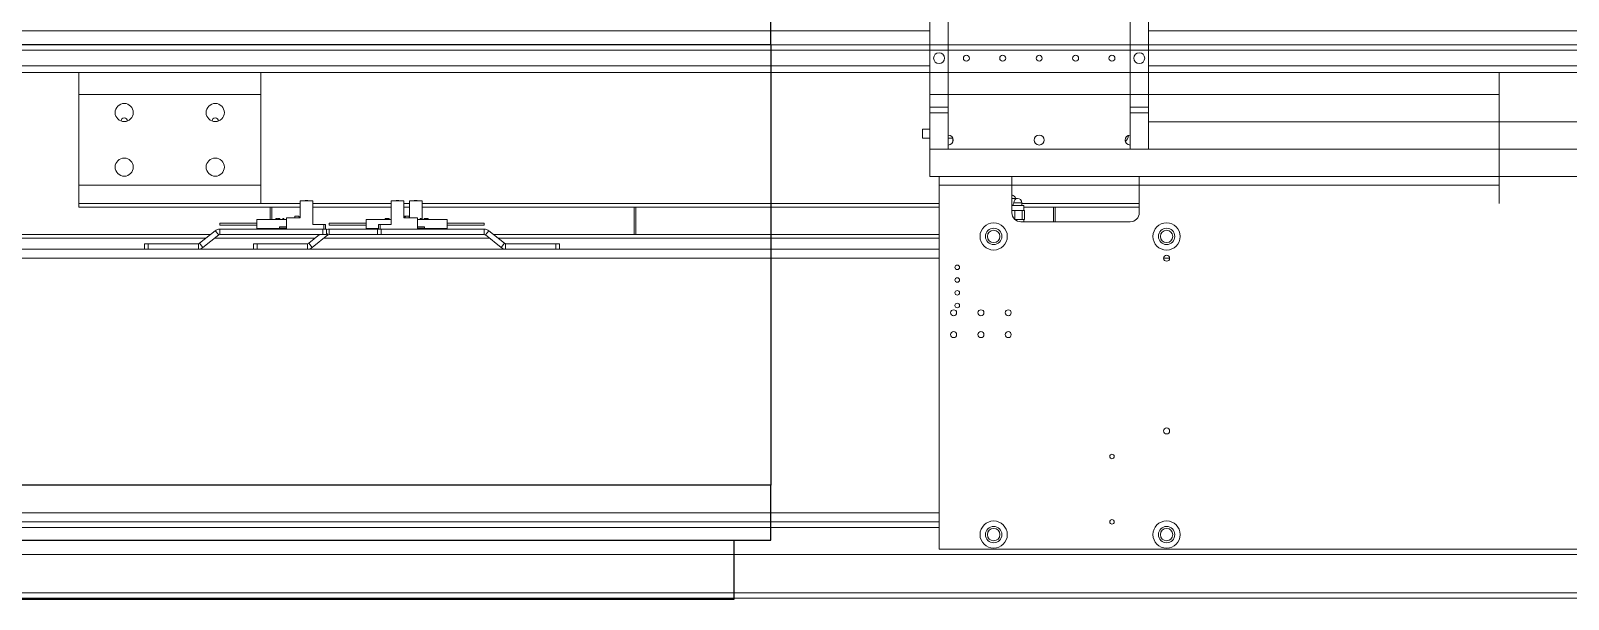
# Model space of a CAD drawing. Extents: x 500 to 100500, y -14500 to 21140.
# Drawn here: x 6410 to 7255, y -2692 to -2379 of the extents above; entities that cross this region are included whole.
import ezdxf

# ---------------------------------------------------------------- set-up
doc = ezdxf.new("R2010")
doc.units = 0
doc.linetypes.add('SLD-Solid', pattern=[0])
doc.layers.get('0').update_dxf_attribs({"linetype": 'CONTINUOUS'})
doc.layers.add('D', color=7, linetype='CONTINUOUS')
doc.layers.add('MODEL', color=7, linetype='SLD-Solid', lineweight=15)

# ---------------------------------------------------------------- blocks, each defined once
blk = doc.blocks.new('KZXCVASDF123')
at = {"color": 7, "linetype": 'Continuous', "lineweight": 18}
for p, q in [((-58754.07, -66506.67, 21.36), (-56215.07, -66506.67, 21.36)), ((-58754.07, -66509.67, 21.36), (-56215.07, -66509.67, 21.36))]:
    blk.add_line(p, q, dxfattribs=at)
blk = doc.blocks.new('KASDADS')
at = {"layer": 'MODEL', "color": 4}
for p, q in [((-52962.52, -66206.89, 21.36), (-52962.52, -66328.89, 21.36)), ((-52952.52, -66206.89, 21.36), (-52952.52, -66328.89, 21.36)), ((-52852.52, -66206.89, 21.36), (-52852.52, -66328.89, 21.36)), ((-52842.52, -66206.89, 21.36), (-52842.52, -66328.89, 21.36)), ((-52962.52, -66286.79, 21.36), (-53513.87, -66286.79, 21.36)), ((-52842.52, -66286.79, 21.36), (-51722.52, -66286.79, 21.36)), ((-52962.52, -66306.05, 21.36), (-53518.87, -66306.05, 21.36)), ((-53430.16, -66309.79, 21.36), (-53518.87, -66309.79, 21.36)), ((-53430.16, -66309.79, 21.36), (-53430.16, -66321.79, 21.36)), ((-53330.16, -66309.79, 21.36), (-53430.16, -66309.79, 21.36)), ((-53330.16, -66309.79, 21.36), (-53330.16, -66321.79, 21.36)), ((-52649.86, -66309.79, 21.36), (-53330.16, -66309.79, 21.36)), ((-52962.52, -66309.79, 21.36), (-52649.86, -66309.79, 21.36)), ((-52842.52, -66306.05, 21.36), (-51722.52, -66306.05, 21.36)), ((-52842.52, -66309.79, 21.36), (-52299.86, -66309.79, 21.36)), ((-52649.86, -66309.79, 21.36), (-52649.86, -66321.79, 21.36)), ((-53330.16, -66321.79, 21.36), (-53430.16, -66321.79, 21.36)), ((-53430.16, -66321.79, 21.36), (-53430.16, -66371.79, 21.36)), ((-53330.16, -66321.79, 21.36), (-53330.16, -66371.79, 21.36)), ((-52962.52, -66321.79, 21.36), (-52649.86, -66321.79, 21.36)), ((-52649.86, -66321.79, 21.36), (-52649.86, -66371.79, 21.36)), ((-52962.52, -66328.89, 21.36), (-52952.52, -66328.89, 21.36)), ((-52962.52, -66331.89, 21.36), (-52962.52, -66328.89, 21.36)), ((-52952.52, -66328.89, 21.36), (-52952.52, -66331.89, 21.36)), ((-52852.52, -66328.89, 21.36), (-52842.52, -66328.89, 21.36)), ((-52852.52, -66331.89, 21.36), (-52852.52, -66328.89, 21.36)), ((-52842.52, -66328.89, 21.36), (-52842.52, -66331.89, 21.36)), ((-52952.52, -66331.89, 21.36), (-52962.52, -66331.89, 21.36)), ((-52962.52, -66351.89, 21.36), (-52962.52, -66331.89, 21.36)), ((-52952.52, -66351.89, 21.36), (-52952.52, -66331.89, 21.36)), ((-52842.52, -66331.89, 21.36), (-52852.52, -66331.89, 21.36)), ((-52852.52, -66351.89, 21.36), (-52852.52, -66331.89, 21.36)), ((-52842.52, -66351.89, 21.36), (-52842.52, -66331.89, 21.36)), ((-52402.52, -66336.89, 21.36), (-52842.52, -66336.89, 21.36)), ((-52962.52, -66340.84, 21.36), (-52966.58, -66340.84, 21.36)), ((-52966.58, -66340.84, 21.36), (-52966.58, -66345.84, 21.36)), ((-52966.58, -66345.84, 21.36), (-52962.52, -66345.84, 21.36)), ((-52952.52, -66345.84, 21.36), (-52949.97, -66345.84, 21.36)), ((-52949.86, -66346.19, 21.36), (-52949.86, -66347.59, 21.36)), ((-52962.52, -66351.89, 21.36), (-52952.52, -66351.89, 21.36)), ((-52962.52, -66351.89, 21.36), (-52962.52, -66366.89, 21.36)), ((-52962.52, -66351.89, 21.36), (-52302.52, -66351.89, 21.36)), ((-52852.52, -66351.89, 21.36), (-52842.52, -66351.89, 21.36)), ((-53430.16, -66383.89, 21.36), (-53430.16, -66371.79, 21.36)), ((-53330.16, -66371.79, 21.36), (-53430.16, -66371.79, 21.36)), ((-53330.16, -66381.89, 21.36), (-53330.16, -66371.79, 21.36)), ((-52962.52, -66366.89, 21.36), (-52302.52, -66366.89, 21.36)), ((-52957.52, -66366.89, 21.36), (-52957.52, -66571.89, 21.36)), ((-52917.52, -66366.89, 21.36), (-52957.52, -66366.89, 21.36)), ((-52957.52, -66371.79, 21.36), (-52649.86, -66371.79, 21.36)), ((-52917.52, -66366.89, 21.36), (-52917.52, -66386.89, 21.36)), ((-52847.52, -66386.89, 21.36), (-52847.52, -66366.89, 21.36)), ((-52417.52, -66366.89, 21.36), (-52847.52, -66366.89, 21.36)), ((-52649.86, -66381.89, 21.36), (-52649.86, -66371.79, 21.36)), ((-53301.55, -66380.39, 21.36), (-53308.5, -66380.39, 21.36)), ((-53308.5, -66380.39, 21.36), (-53308.5, -66389.69, 21.36)), ((-53305.82, -66380.19, 21.36), (-53305.82, -66380.39, 21.36)), ((-53305.82, -66380.19, 21.36), (-53305.02, -66380.19, 21.36)), ((-53305.02, -66380.19, 21.36), (-53305.02, -66380.39, 21.36)), ((-53305.02, -66380.19, 21.36), (-53304.22, -66380.19, 21.36)), ((-53304.22, -66380.19, 21.36), (-53304.22, -66380.39, 21.36)), ((-53301.55, -66393.29, 21.36), (-53301.55, -66380.39, 21.36)), ((-53258.49, -66393.29, 21.36), (-53258.49, -66380.39, 21.36)), ((-53258.49, -66380.39, 21.36), (-53251.54, -66380.39, 21.36)), ((-53255.51, -66380.19, 21.36), (-53255.81, -66380.19, 21.36)), ((-53255.81, -66380.19, 21.36), (-53255.81, -66380.39, 21.36)), ((-53255.51, -66380.19, 21.36), (-53254.51, -66380.19, 21.36)), ((-53255.51, -66380.19, 21.36), (-53255.51, -66380.39, 21.36)), ((-53254.21, -66380.19, 21.36), (-53254.51, -66380.19, 21.36)), ((-53254.51, -66380.19, 21.36), (-53254.51, -66380.39, 21.36)), ((-53254.21, -66380.19, 21.36), (-53254.21, -66380.39, 21.36)), ((-53251.54, -66380.39, 21.36), (-53251.54, -66389.69, 21.36)), ((-53248.5, -66380.39, 21.36), (-53248.5, -66389.69, 21.36)), ((-53241.55, -66380.39, 21.36), (-53248.5, -66380.39, 21.36)), ((-53245.82, -66380.19, 21.36), (-53245.82, -66380.39, 21.36)), ((-53245.82, -66380.19, 21.36), (-53245.02, -66380.19, 21.36)), ((-53245.02, -66380.19, 21.36), (-53245.02, -66380.39, 21.36)), ((-53245.02, -66380.19, 21.36), (-53244.22, -66380.19, 21.36)), ((-53244.22, -66380.19, 21.36), (-53244.22, -66380.39, 21.36)), ((-53241.55, -66390.64, 21.36), (-53241.55, -66380.39, 21.36)), ((-52917, -66378.99, 21.36), (-52917.52, -66379.08, 21.36)), ((-52914.52, -66378.99, 21.36), (-52917, -66378.99, 21.36)), ((-53430.16, -66381.89, 21.36), (-53308.5, -66381.89, 21.36)), ((-53430.16, -66383.89, 21.36), (-53325.02, -66383.89, 21.36)), ((-53325.02, -66383.89, 21.36), (-53325.02, -66390.64, 21.36)), ((-53324.02, -66383.89, 21.36), (-53325.02, -66383.89, 21.36)), ((-53324.02, -66390.64, 21.36), (-53324.02, -66383.89, 21.36)), ((-53324.02, -66383.89, 21.36), (-53308.5, -66383.89, 21.36)), ((-53311.5, -66388.69, 21.36), (-53311.5, -66389.69, 21.36)), ((-53311.5, -66388.69, 21.36), (-53309.5, -66388.69, 21.36)), ((-53308.5, -66389.69, 21.36), (-53309.5, -66388.69, 21.36)), ((-53301.55, -66381.89, 21.36), (-53258.49, -66381.89, 21.36)), ((-53301.55, -66383.89, 21.36), (-53258.49, -66383.89, 21.36)), ((-53251.54, -66381.89, 21.36), (-53248.5, -66381.89, 21.36)), ((-53251.54, -66383.89, 21.36), (-53248.5, -66383.89, 21.36)), ((-53251.54, -66389.69, 21.36), (-53250.54, -66388.69, 21.36)), ((-53251.5, -66388.69, 21.36), (-53251.5, -66389.65, 21.36)), ((-53251.5, -66388.69, 21.36), (-53250.54, -66388.69, 21.36)), ((-53250.54, -66388.69, 21.36), (-53248.54, -66388.69, 21.36)), ((-53248.54, -66388.69, 21.36), (-53248.54, -66389.69, 21.36)), ((-53241.55, -66381.89, 21.36), (-52957.52, -66381.89, 21.36)), ((-53241.55, -66383.89, 21.36), (-53125.02, -66383.89, 21.36)), ((-53125.02, -66383.89, 21.36), (-53125.02, -66398.89, 21.36)), ((-53124.02, -66383.89, 21.36), (-53125.02, -66383.89, 21.36)), ((-53124.02, -66398.89, 21.36), (-53124.02, -66383.89, 21.36)), ((-53124.02, -66383.89, 21.36), (-52957.52, -66383.89, 21.36)), ((-52917.52, -66382.96, 21.36), (-52911.02, -66382.96, 21.36)), ((-52917.52, -66385.59, 21.36), (-52917.21, -66385.59, 21.36)), ((-52917.21, -66385.59, 21.36), (-52915.93, -66385.59, 21.36)), ((-52916.37, -66381.39, 21.36), (-52912.12, -66381.39, 21.36)), ((-52915.93, -66385.59, 21.36), (-52915.93, -66390.55, 21.36)), ((-52915.93, -66385.59, 21.36), (-52913.93, -66385.59, 21.36)), ((-52913.93, -66385.59, 21.36), (-52911.94, -66385.59, 21.36)), ((-52912.12, -66382.96, 21.36), (-52912.12, -66381.39, 21.36)), ((-52912.12, -66381.89, 21.36), (-52847.52, -66381.89, 21.36)), ((-52911.94, -66385.59, 21.36), (-52911.94, -66390.59, 21.36)), ((-52911.94, -66385.59, 21.36), (-52911.24, -66385.59, 21.36)), ((-52911.24, -66385.59, 21.36), (-52910.53, -66385.59, 21.36)), ((-52911.02, -66385.59, 21.36), (-52911.02, -66382.96, 21.36)), ((-52911.02, -66383.89, 21.36), (-52894.71, -66383.89, 21.36)), ((-52910.53, -66385.59, 21.36), (-52910.53, -66390.59, 21.36)), ((-52894.71, -66383.89, 21.36), (-52894.71, -66391.89, 21.36)), ((-52893.71, -66383.89, 21.36), (-52894.71, -66383.89, 21.36)), ((-52893.71, -66391.89, 21.36), (-52893.71, -66383.89, 21.36)), ((-52893.71, -66383.89, 21.36), (-52847.52, -66383.89, 21.36)), ((-53363.77, -66403.67, 21.36), (-53355.14, -66396.77, 21.36)), ((-53353.27, -66399.11, 21.36), (-53355.14, -66396.77, 21.36)), ((-53352.64, -66395.89, 21.36), (-53352.64, -66398.89, 21.36)), ((-53352.64, -66395.89, 21.36), (-53296.05, -66395.89, 21.36)), ((-53332.25, -66392.64, 21.36), (-53352.57, -66392.64, 21.36)), ((-53352.57, -66393.64, 21.36), (-53332.25, -66393.64, 21.36)), ((-53332.25, -66390.64, 21.36), (-53332.25, -66395.64, 21.36)), ((-53332.25, -66390.64, 21.36), (-53316.05, -66390.64, 21.36)), ((-53332.25, -66395.64, 21.36), (-53316.05, -66395.64, 21.36)), ((-53325.02, -66395.64, 21.36), (-53325.02, -66395.89, 21.36)), ((-53324.02, -66395.89, 21.36), (-53324.02, -66395.64, 21.36)), ((-53321.87, -66390.14, 21.36), (-53321.87, -66390.64, 21.36)), ((-53321.77, -66390.14, 21.36), (-53321.77, -66390.64, 21.36)), ((-53321.32, -66390.14, 21.36), (-53321.32, -66390.64, 21.36)), ((-53321.22, -66390.64, 21.36), (-53321.22, -66390.14, 21.36)), ((-53321.12, -66390.14, 21.36), (-53321.12, -66390.64, 21.36)), ((-53321.01, -66390.14, 21.36), (-53321.01, -66390.64, 21.36)), ((-53320.94, -66390.14, 21.36), (-53320.88, -66390.14, 21.36)), ((-53320.94, -66390.64, 21.36), (-53320.94, -66390.14, 21.36)), ((-53320.88, -66390.14, 21.36), (-53320.88, -66390.64, 21.36)), ((-53320.87, -66390.64, 21.36), (-53320.87, -66390.14, 21.36)), ((-53320.7, -66390.14, 21.36), (-53320.7, -66390.64, 21.36)), ((-53320.67, -66390.14, 21.36), (-53320.67, -66390.64, 21.36)), ((-53320.67, -66390.14, 21.36), (-53319.74, -66390.14, 21.36)), ((-53319.85, -66394.59, 21.36), (-53319.85, -66395.29, 21.36)), ((-53319.85, -66394.59, 21.36), (-53316.05, -66394.59, 21.36)), ((-53319.85, -66395.29, 21.36), (-53316.05, -66395.29, 21.36)), ((-53319.74, -66390.14, 21.36), (-53319.74, -66390.64, 21.36)), ((-53319.74, -66390.14, 21.36), (-53319.7, -66390.14, 21.36)), ((-53319.7, -66390.14, 21.36), (-53319.7, -66390.64, 21.36)), ((-53318.05, -66390.14, 21.36), (-53318.05, -66390.64, 21.36)), ((-53317.55, -66390.14, 21.36), (-53318.05, -66390.14, 21.36)), ((-53317.55, -66390.14, 21.36), (-53317.55, -66390.64, 21.36)), ((-53308.5, -66389.69, 21.36), (-53316.05, -66389.69, 21.36)), ((-53316.05, -66389.69, 21.36), (-53316.05, -66395.89, 21.36)), ((-53295.55, -66393.29, 21.36), (-53301.55, -66393.29, 21.36)), ((-53296.05, -66398.89, 21.36), (-53296.05, -66395.89, 21.36)), ((-53296.05, -66395.89, 21.36), (-53294.05, -66395.89, 21.36)), ((-53295.55, -66393.29, 21.36), (-53294.55, -66393.29, 21.36)), ((-53295.55, -66395.89, 21.36), (-53295.55, -66393.29, 21.36)), ((-53294.55, -66393.29, 21.36), (-53294.55, -66395.89, 21.36)), ((-53294.05, -66395.89, 21.36), (-53294.05, -66398.89, 21.36)), ((-53292.64, -66395.89, 21.36), (-53292.64, -66398.89, 21.36)), ((-53292.64, -66395.89, 21.36), (-53265.99, -66395.89, 21.36)), ((-53272.25, -66392.64, 21.36), (-53292.57, -66392.64, 21.36)), ((-53292.57, -66393.64, 21.36), (-53272.25, -66393.64, 21.36)), ((-53272.25, -66390.64, 21.36), (-53272.25, -66395.64, 21.36)), ((-53272.25, -66390.64, 21.36), (-53258.49, -66390.64, 21.36)), ((-53272.25, -66395.64, 21.36), (-53265.49, -66395.64, 21.36)), ((-53265.99, -66398.89, 21.36), (-53265.99, -66395.89, 21.36)), ((-53265.99, -66395.89, 21.36), (-53263.99, -66395.89, 21.36)), ((-53265.49, -66393.29, 21.36), (-53264.49, -66393.29, 21.36)), ((-53265.49, -66395.89, 21.36), (-53265.49, -66393.29, 21.36)), ((-53264.49, -66393.29, 21.36), (-53258.49, -66393.29, 21.36)), ((-53264.49, -66393.29, 21.36), (-53264.49, -66395.89, 21.36)), ((-53263.99, -66395.89, 21.36), (-53263.99, -66398.89, 21.36)), ((-53207.39, -66395.89, 21.36), (-53263.99, -66395.89, 21.36)), ((-53261.87, -66390.14, 21.36), (-53261.87, -66390.64, 21.36)), ((-53261.77, -66390.14, 21.36), (-53261.77, -66390.64, 21.36)), ((-53261.32, -66390.14, 21.36), (-53261.32, -66390.64, 21.36)), ((-53261.22, -66390.64, 21.36), (-53261.22, -66390.14, 21.36)), ((-53261.12, -66390.14, 21.36), (-53261.12, -66390.64, 21.36)), ((-53261.01, -66390.14, 21.36), (-53261.01, -66390.64, 21.36)), ((-53260.94, -66390.14, 21.36), (-53260.88, -66390.14, 21.36)), ((-53260.94, -66390.64, 21.36), (-53260.94, -66390.14, 21.36)), ((-53260.88, -66390.14, 21.36), (-53260.88, -66390.64, 21.36)), ((-53260.87, -66390.64, 21.36), (-53260.87, -66390.14, 21.36)), ((-53260.7, -66390.14, 21.36), (-53260.7, -66390.64, 21.36)), ((-53260.67, -66390.14, 21.36), (-53260.67, -66390.64, 21.36)), ((-53260.67, -66390.14, 21.36), (-53259.74, -66390.14, 21.36)), ((-53259.74, -66390.14, 21.36), (-53259.74, -66390.64, 21.36)), ((-53259.74, -66390.14, 21.36), (-53259.7, -66390.14, 21.36)), ((-53259.7, -66390.14, 21.36), (-53259.7, -66390.64, 21.36)), ((-53251.54, -66389.69, 21.36), (-53243.99, -66389.69, 21.36)), ((-53248.5, -66389.69, 21.36), (-53248.54, -66389.65, 21.36)), ((-53243.99, -66389.69, 21.36), (-53243.99, -66395.89, 21.36)), ((-53243.99, -66390.64, 21.36), (-53227.79, -66390.64, 21.36)), ((-53240.19, -66394.59, 21.36), (-53243.99, -66394.59, 21.36)), ((-53240.19, -66395.29, 21.36), (-53243.99, -66395.29, 21.36)), ((-53243.99, -66395.64, 21.36), (-53227.79, -66395.64, 21.36)), ((-53241.99, -66390.14, 21.36), (-53242.49, -66390.14, 21.36)), ((-53242.49, -66390.14, 21.36), (-53242.49, -66390.64, 21.36)), ((-53241.99, -66390.14, 21.36), (-53241.99, -66390.64, 21.36)), ((-53240.33, -66390.14, 21.36), (-53240.33, -66390.64, 21.36)), ((-53240.19, -66395.29, 21.36), (-53240.19, -66394.59, 21.36)), ((-53240.18, -66390.14, 21.36), (-53240.18, -66390.64, 21.36)), ((-53239.48, -66390.14, 21.36), (-53239.48, -66390.64, 21.36)), ((-53239.33, -66390.64, 21.36), (-53239.33, -66390.14, 21.36)), ((-53239.16, -66390.14, 21.36), (-53239.16, -66390.64, 21.36)), ((-53239.16, -66390.14, 21.36), (-53239.16, -66390.64, 21.36)), ((-53239.14, -66390.14, 21.36), (-53238.18, -66390.14, 21.36)), ((-53239.14, -66390.14, 21.36), (-53239.14, -66390.64, 21.36)), ((-53238.18, -66390.14, 21.36), (-53238.18, -66390.64, 21.36)), ((-53238.16, -66390.64, 21.36), (-53238.16, -66390.14, 21.36)), ((-53235.55, -66395.89, 21.36), (-53235.55, -66395.64, 21.36)), ((-53234.55, -66395.64, 21.36), (-53234.55, -66395.89, 21.36)), ((-53227.79, -66390.64, 21.36), (-53227.79, -66395.64, 21.36)), ((-53207.46, -66392.64, 21.36), (-53227.79, -66392.64, 21.36)), ((-53227.79, -66393.64, 21.36), (-53207.46, -66393.64, 21.36)), ((-53207.39, -66398.89, 21.36), (-53207.39, -66395.89, 21.36)), ((-53204.89, -66396.77, 21.36), (-53206.76, -66399.11, 21.36)), ((-53196.26, -66403.67, 21.36), (-53204.89, -66396.77, 21.36)), ((-52915.88, -66390.59, 21.36), (-52913.93, -66390.59, 21.36)), ((-52913.93, -66390.59, 21.36), (-52911.94, -66390.59, 21.36)), ((-52912.52, -66391.89, 21.36), (-52852.52, -66391.89, 21.36)), ((-52911.94, -66390.59, 21.36), (-52911.24, -66390.59, 21.36)), ((-52911.24, -66390.59, 21.36), (-52910.53, -66390.59, 21.36)), ((-52911.02, -66391.89, 21.36), (-52911.02, -66390.59, 21.36)), ((-53357.8, -66398.89, 21.36), (-53509.02, -66398.89, 21.36)), ((-53509.02, -66400.89, 21.36), (-53360.3, -66400.89, 21.36)), ((-53394.05, -66406.89, 21.36), (-53394.05, -66403.89, 21.36)), ((-53394.05, -66403.89, 21.36), (-53392.05, -66403.89, 21.36)), ((-53392.05, -66403.89, 21.36), (-53392.05, -66406.89, 21.36)), ((-53392.05, -66403.89, 21.36), (-53364.4, -66403.89, 21.36)), ((-53364.4, -66406.89, 21.36), (-53364.4, -66403.89, 21.36)), ((-53363.77, -66403.67, 21.36), (-53361.9, -66406.01, 21.36)), ((-53361.9, -66406.01, 21.36), (-53353.27, -66399.11, 21.36)), ((-53355.49, -66400.89, 21.36), (-53300.3, -66400.89, 21.36)), ((-53352.64, -66398.89, 21.36), (-53296.05, -66398.89, 21.36)), ((-53334.05, -66406.89, 21.36), (-53334.05, -66403.89, 21.36)), ((-53334.05, -66403.89, 21.36), (-53332.05, -66403.89, 21.36)), ((-53332.05, -66403.89, 21.36), (-53332.05, -66406.89, 21.36)), ((-53332.05, -66403.89, 21.36), (-53304.4, -66403.89, 21.36)), ((-53304.4, -66406.89, 21.36), (-53304.4, -66403.89, 21.36)), ((-53303.77, -66403.67, 21.36), (-53297.8, -66398.89, 21.36)), ((-53303.77, -66403.67, 21.36), (-53301.9, -66406.01, 21.36)), ((-53301.9, -66406.01, 21.36), (-53293.27, -66399.11, 21.36)), ((-53294.05, -66398.89, 21.36), (-53296.05, -66398.89, 21.36)), ((-53295.49, -66400.89, 21.36), (-53204.54, -66400.89, 21.36)), ((-53293.27, -66399.11, 21.36), (-53294.05, -66398.14, 21.36)), ((-53292.64, -66398.89, 21.36), (-53265.99, -66398.89, 21.36)), ((-53263.99, -66398.89, 21.36), (-53265.99, -66398.89, 21.36)), ((-53207.39, -66398.89, 21.36), (-53263.99, -66398.89, 21.36)), ((-53198.13, -66406.01, 21.36), (-53206.76, -66399.11, 21.36)), ((-53125.02, -66398.89, 21.36), (-53202.24, -66398.89, 21.36)), ((-53199.74, -66400.89, 21.36), (-52957.52, -66400.89, 21.36)), ((-53198.13, -66406.01, 21.36), (-53196.26, -66403.67, 21.36)), ((-53195.64, -66403.89, 21.36), (-53195.64, -66406.89, 21.36)), ((-53167.99, -66403.89, 21.36), (-53195.64, -66403.89, 21.36)), ((-53167.99, -66406.89, 21.36), (-53167.99, -66403.89, 21.36)), ((-53167.99, -66403.89, 21.36), (-53165.99, -66403.89, 21.36)), ((-53165.99, -66403.89, 21.36), (-53165.99, -66406.89, 21.36)), ((-53125.02, -66398.89, 21.36), (-53124.02, -66398.89, 21.36)), ((-52957.52, -66398.89, 21.36), (-53124.02, -66398.89, 21.36)), ((-52957.52, -66406.89, 21.36), (-53532.02, -66406.89, 21.36)), ((-53512.02, -66411.89, 21.36), (-52957.52, -66411.89, 21.36)), ((-52834.17, -66411.89, 21.36), (-52830.87, -66411.89, 21.36)), ((-53532.02, -66551.89, 21.36), (-52957.52, -66551.89, 21.36)), ((-52957.52, -66556.89, 21.36), (-53532.02, -66556.89, 21.36)), ((-53552.02, -66559.89, 21.36), (-52957.52, -66559.89, 21.36)), ((-53552.02, -66574.89, 21.36), (-51013.02, -66574.89, 21.36)), ((-52957.52, -66571.89, 21.36), (-52307.52, -66571.89, 21.36)), ((-53552.02, -66595.89, 21.36), (-51013.02, -66595.89, 21.36)), ((-53552.02, -66598.89, 21.36), (-51013.02, -66598.89, 21.36))]:
    blk.add_line(p, q, dxfattribs=at)
for centre, radius in [((-52957.52, -66301.89, 21.36), 3), ((-52942.52, -66301.89, 21.36), 1.65), ((-52922.52, -66301.89, 21.36), 1.65), ((-52902.52, -66301.89, 21.36), 1.65), ((-52882.52, -66301.89, 21.36), 1.65), ((-52862.52, -66301.89, 21.36), 1.65), ((-52847.52, -66301.89, 21.36), 3), ((-53405.16, -66331.79, 21.36), 5), ((-53355.16, -66331.79, 21.36), 5), ((-52902.52, -66346.89, 21.36), 2.75), ((-53405.16, -66361.79, 21.36), 5), ((-53355.16, -66361.79, 21.36), 5), ((-52927.52, -66399.89, 21.36), 7.5), ((-52927.52, -66399.89, 21.36), 4.5), ((-52927.52, -66399.89, 21.36), 3.4), ((-52832.52, -66399.89, 21.36), 7.5), ((-52832.52, -66399.89, 21.36), 4.5), ((-52832.52, -66399.89, 21.36), 3.4), ((-52832.52, -66411.89, 21.36), 1.65), ((-52947.52, -66416.89, 21.36), 1.25), ((-52947.52, -66423.89, 21.36), 1.25), ((-52947.52, -66430.89, 21.36), 1.25), ((-52947.52, -66437.89, 21.36), 1.25), ((-52949.52, -66441.89, 21.36), 1.65), ((-52934.52, -66441.89, 21.36), 1.65), ((-52919.52, -66441.89, 21.36), 1.65), ((-52949.52, -66453.89, 21.36), 1.65), ((-52934.52, -66453.89, 21.36), 1.65), ((-52919.52, -66453.89, 21.36), 1.65), ((-52832.52, -66506.89, 21.36), 1.65), ((-52862.52, -66520.89, 21.36), 1.25), ((-52927.52, -66563.89, 21.36), 7.5), ((-52862.52, -66556.89, 21.36), 1.25), ((-52832.52, -66563.89, 21.36), 7.5), ((-52927.52, -66563.89, 21.36), 4.5), ((-52927.52, -66563.89, 21.36), 3.4), ((-52832.52, -66563.89, 21.36), 4.5), ((-52832.52, -66563.89, 21.36), 3.4)]:
    blk.add_circle(centre, radius, dxfattribs=at)
for centre, radius, start, end in [((-53405.16, -66336.29, 21.36), 1.65, 90, 187.84722), ((-53405.16, -66336.29, 21.36), 1.65, 352.15278, 90), ((-53355.16, -66336.29, 21.36), 1.65, 90, 187.84722), ((-53355.16, -66336.29, 21.36), 1.65, 352.15278, 90), ((-52952.52, -66346.89, 21.36), 2.75, 270, 90), ((-52852.52, -66346.89, 21.36), 2.75, 90, 180), ((-52852.52, -66346.89, 21.36), 2.75, 180, 270), ((-52857.52, -66344.39, 21.36), 3.95, 305.31584, 0.60289), ((-52857.52, -66344.39, 21.36), 4, 305.31584, 0.88171), ((-52918.79, -66380.55, 21.36), 3.71, 24.80264, 69.94199), ((-52914.2, -66381.15, 21.36), 2.18, 98.33885, 186.41831), ((-52914.52, -66381.39, 21.36), 2.4, 0, 90), ((-52912.52, -66386.89, 21.36), 5, 180, 270), ((-52852.52, -66386.89, 21.36), 5, 270, 0), ((-53352.64, -66399.89, 21.36), 4, 90, 128.65981), ((-53351.39, -66393.02, 21.36), 1.24, 162.34996, 185.71328), ((-53351.39, -66393.26, 21.36), 1.24, 174.28712, 197.64965), ((-53292.64, -66399.89, 21.36), 4, 90, 110.5351), ((-53291.39, -66393.02, 21.36), 1.24, 162.32817, 185.73507), ((-53291.39, -66393.26, 21.36), 1.24, 174.26533, 197.67144), ((-53209.05, -66393.14, 21.36), 1.67, 342.52735, 17.47265), ((-53207.39, -66399.89, 21.36), 4, 51.34019, 90), ((-53364.4, -66402.89, 21.36), 1, 270, 308.65981), ((-53364.4, -66402.89, 21.36), 4, 270, 308.65981), ((-53352.64, -66399.89, 21.36), 1, 90, 128.65981), ((-53304.4, -66402.89, 21.36), 1, 270, 308.65981), ((-53304.4, -66402.89, 21.36), 4, 270, 308.65981), ((-53292.64, -66399.89, 21.36), 1, 90, 128.65981), ((-53207.39, -66399.89, 21.36), 1, 51.34019, 90), ((-53195.64, -66402.89, 21.36), 4, 231.34019, 270), ((-53195.64, -66402.89, 21.36), 1, 231.34019, 270)]:
    blk.add_arc(centre, radius, start, end, dxfattribs=at)
blk.add_ellipse((-52914.52, -66381.39, 21.36), major_axis=(2.17, 2.17), ratio=0.470743, start_param=2.010766, end_param=2.723846, dxfattribs=at)
for points, knots in [([(-53321.86, -66390.14, 21.36), (-53321.86, -66390.14, 21.36), (-53321.87, -66390.14, 21.36), (-53321.83, -66390.14, 21.36), (-53321.79, -66390.14, 21.36), (-53321.77, -66390.14, 21.36)], [0, 0, 0, 0, 0.291437, 0.643057, 1, 1, 1, 1]), ([(-53321.77, -66390.14, 21.36), (-53321.74, -66390.14, 21.36), (-53321.66, -66390.14, 21.36), (-53321.53, -66390.14, 21.36), (-53321.41, -66390.14, 21.36), (-53321.35, -66390.14, 21.36), (-53321.32, -66390.14, 21.36)], [0, 0, 0, 0, 0.266271, 0.560259, 0.786379, 1, 1, 1, 1]), ([(-53321.32, -66390.14, 21.36), (-53321.29, -66390.14, 21.36), (-53321.25, -66390.14, 21.36), (-53321.22, -66390.14, 21.36), (-53321.22, -66390.14, 21.36), (-53321.22, -66390.14, 21.36)], [0, 0, 0, 0, 0.40424, 0.818227, 1, 1, 1, 1]), ([(-53321.2, -66390.14, 21.36), (-53321.19, -66390.14, 21.36), (-53321.16, -66390.14, 21.36), (-53321.13, -66390.14, 21.36), (-53321.11, -66390.14, 21.36)], [0, 0, 0, 0, 0.1620681, 1, 1, 1, 1]), ([(-53321.12, -66390.14, 21.36), (-53321.1, -66390.14, 21.36), (-53321.06, -66390.14, 21.36), (-53321.03, -66390.14, 21.36), (-53321.01, -66390.14, 21.36)], [0, 0, 0, 0, 0.542381, 1, 1, 1, 1]), ([(-53321.01, -66390.14, 21.36), (-53321, -66390.14, 21.36), (-53320.97, -66390.14, 21.36), (-53320.95, -66390.14, 21.36), (-53320.94, -66390.14, 21.36)], [0, 0, 0, 0, 0.5926239, 1, 1, 1, 1]), ([(-53261.86, -66390.14, 21.36), (-53261.86, -66390.14, 21.36), (-53261.87, -66390.14, 21.36), (-53261.83, -66390.14, 21.36), (-53261.79, -66390.14, 21.36), (-53261.77, -66390.14, 21.36)], [0, 0, 0, 0, 0.291437, 0.643057, 1, 1, 1, 1]), ([(-53261.77, -66390.14, 21.36), (-53261.74, -66390.14, 21.36), (-53261.66, -66390.14, 21.36), (-53261.53, -66390.14, 21.36), (-53261.41, -66390.14, 21.36), (-53261.35, -66390.14, 21.36), (-53261.32, -66390.14, 21.36)], [0, 0, 0, 0, 0.266273, 0.560266, 0.786393, 1, 1, 1, 1]), ([(-53261.32, -66390.14, 21.36), (-53261.29, -66390.14, 21.36), (-53261.25, -66390.14, 21.36), (-53261.22, -66390.14, 21.36), (-53261.22, -66390.14, 21.36), (-53261.22, -66390.14, 21.36)], [0, 0, 0, 0, 0.404268, 0.818235, 1, 1, 1, 1]), ([(-53261.2, -66390.14, 21.36), (-53261.19, -66390.14, 21.36), (-53261.16, -66390.14, 21.36), (-53261.13, -66390.14, 21.36), (-53261.11, -66390.14, 21.36)], [0, 0, 0, 0, 0.1620681, 1, 1, 1, 1]), ([(-53261.12, -66390.14, 21.36), (-53261.1, -66390.14, 21.36), (-53261.06, -66390.14, 21.36), (-53261.03, -66390.14, 21.36), (-53261.01, -66390.14, 21.36)], [0, 0, 0, 0, 0.542393, 1, 1, 1, 1]), ([(-53261.01, -66390.14, 21.36), (-53261, -66390.14, 21.36), (-53260.97, -66390.14, 21.36), (-53260.95, -66390.14, 21.36), (-53260.94, -66390.14, 21.36)], [0, 0, 0, 0, 0.5926239, 1, 1, 1, 1]), ([(-53240.33, -66390.14, 21.36), (-53240.33, -66390.14, 21.36), (-53240.33, -66390.14, 21.36), (-53240.29, -66390.14, 21.36), (-53240.22, -66390.14, 21.36), (-53240.18, -66390.14, 21.36)], [0, 0, 0, 0, 0.306601, 0.582695, 1, 1, 1, 1]), ([(-53240.18, -66390.14, 21.36), (-53240.12, -66390.14, 21.36), (-53240, -66390.14, 21.36), (-53239.8, -66390.14, 21.36), (-53239.61, -66390.14, 21.36), (-53239.52, -66390.14, 21.36), (-53239.48, -66390.14, 21.36)], [0, 0, 0, 0, 0.2644695, 0.5671713, 0.7936563, 1, 1, 1, 1]), ([(-53239.48, -66390.14, 21.36), (-53239.45, -66390.14, 21.36), (-53239.38, -66390.14, 21.36), (-53239.33, -66390.14, 21.36), (-53239.33, -66390.14, 21.36), (-53239.33, -66390.14, 21.36)], [0, 0, 0, 0, 0.3572, 0.722495, 1, 1, 1, 1])]:
    blk.add_open_spline(points, degree=3, knots=knots, dxfattribs=at)
blk = doc.blocks.new('KJG24hsdg')
at = {"color": 1, "linetype": 'Continuous', "lineweight": 25}
for p, q in [((-17830.42, -19786.42), (-17830.42, -19762.27)), ((-17830.42, -19786.42), (-18270.42, -19786.42)), ((-17830.42, -19786.42), (-17830.42, -20028.44)), ((-17830.42, -20028.44), (-18270.42, -20028.44)), ((-17830.42, -20058.72), (-17830.42, -20028.44)), ((-18270.42, -20058.72), (-17830.42, -20058.72)), ((-17850.42, -20091.1), (-17850.42, -20058.72)), ((-18250.42, -20091.1), (-17850.42, -20091.1)), ((-18250.42, -20091.23), (-17850.42, -20091.23)), ((-17850.42, -20091.23), (-17850.42, -20091.1))]:
    blk.add_line(p, q, dxfattribs=at)

msp = doc.modelspace()

# ---------------------------------------------------------------- block references
at = {"layer": 'D', "color": 1}
for name, p in [('KZXCVASDF123', (65071.07, 64119.97, -31.83)), ('KASDADS', (59866.51, 63907.78, -97.17))]:
    msp.add_blockref(name, p, dxfattribs=at)
at = {"layer": 'D'}
msp.add_blockref('KJG24hsdg', (24646.92, 17399.57, -10.47), dxfattribs=at)

doc.saveas('drawing.dxf')
